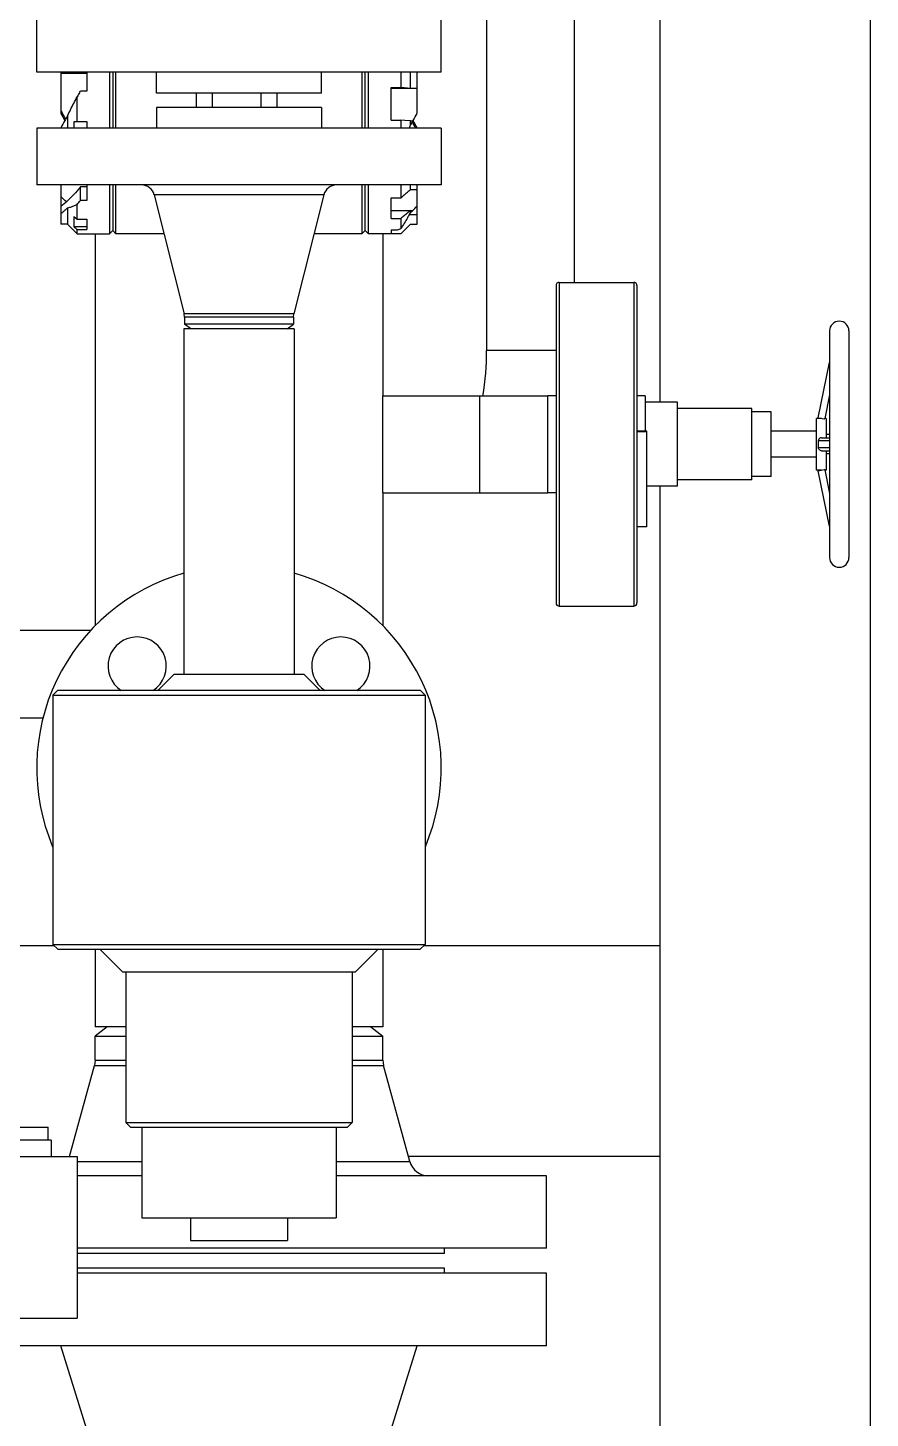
# Model space of a CAD drawing. Header units: millimetres. Extents: x 18255 to 228708, y -2217 to 146640.
# Drawn here: x 69545.1 to 69805.3, y 82463.8 to 82893.3 of the extents above; entities that cross this region are included whole.
import ezdxf

# ---------------------------------------------------------------- set-up
doc = ezdxf.new("R2010")
doc.units = ezdxf.units.MM
doc.layers.add('设备', color=8, linetype='Continuous')

msp = doc.modelspace()

# ---------------------------------------------------------------- linework, layer by layer
at = {"layer": '设备'}
for p, q in [((69805.34, 87459.4), (69805.34, 81411.86)), ((69713.84, 83549.64), (69713.84, 82814.64)), ((69686.84, 83144.64), (69686.84, 82793.64)), ((69740.34, 83079.64), (69740.34, 82777.64)), ((69547.84, 82879.54), (69547.84, 82897.04)), ((69672.84, 82879.54), (69672.84, 82897.04)), ((69672.84, 82879.54), (69547.84, 82879.54)), ((69555.34, 82879.54), (69555.34, 82866.84)), ((69563.34, 82879.14), (69555.34, 82879.14)), ((69563.34, 82879.54), (69563.34, 82873.7)), ((69570.34, 82879.54), (69570.34, 82862.24)), ((69571.34, 82879.54), (69571.34, 82862.24)), ((69572.34, 82862.24), (69572.34, 82879.54)), ((69584.84, 82873.14), (69584.84, 82879.54)), ((69635.84, 82873.14), (69635.84, 82879.54)), ((69648.34, 82879.54), (69648.34, 82862.24)), ((69649.34, 82862.24), (69649.34, 82879.54)), ((69650.34, 82862.24), (69650.34, 82879.54)), ((69660.34, 82879.54), (69660.34, 82874.89)), ((69663.34, 82874.65), (69663.34, 82879.54)), ((69665.34, 82866.87), (69665.34, 82879.54)), ((69657.34, 82874.89), (69660.34, 82874.89)), ((69657.34, 82864.74), (69657.34, 82874.89)), ((69657.34, 82874.65), (69665.34, 82874.65)), ((69560.34, 82864.32), (69560.34, 82872.01)), ((69563.34, 82873.7), (69561.34, 82873.7)), ((69635.84, 82873.14), (69584.84, 82873.14)), ((69597.11, 82873.14), (69597.11, 82868.64)), ((69602.11, 82868.64), (69602.11, 82873.14)), ((69617.11, 82873.14), (69617.11, 82868.64)), ((69622.11, 82868.64), (69622.11, 82873.14)), ((69557.34, 82866.03), (69557.34, 82862.24)), ((69635.84, 82868.64), (69584.84, 82868.64)), ((69584.84, 82868.64), (69584.84, 82862.24)), ((69635.84, 82868.64), (69635.84, 82862.24)), ((69672.84, 82862.24), (69547.84, 82862.24)), ((69547.84, 82862.24), (69547.84, 82844.74)), ((69555.34, 82862.43), (69555.34, 82862.24)), ((69559.34, 82864.22), (69560.34, 82864.32)), ((69563.34, 82864.22), (69559.34, 82864.22)), ((69560.34, 82864.32), (69563.34, 82864.32)), ((69563.34, 82864.32), (69563.34, 82862.24)), ((69657.34, 82864.74), (69660.34, 82864.74)), ((69660.34, 82864.74), (69660.34, 82862.24)), ((69661.62, 82864.64), (69660.34, 82864.74)), ((69663.34, 82864.5), (69661.62, 82864.64)), ((69663.34, 82864.5), (69664.05, 82864.5)), ((69663.34, 82863.24), (69663.34, 82864.5)), ((69664.05, 82864.5), (69664.12, 82864.64)), ((69664.12, 82864.64), (69664.16, 82864.56)), ((69665.34, 82862.24), (69665.34, 82862.41)), ((69672.84, 82862.24), (69672.84, 82844.74)), ((69672.84, 82844.74), (69547.84, 82844.74)), ((69555.34, 82844.74), (69555.34, 82832.64)), ((69563.34, 82844.74), (69563.34, 82839.89)), ((69570.34, 82844.74), (69570.34, 82829.64)), ((69571.34, 82844.74), (69571.34, 82830.64)), ((69572.34, 82829.64), (69572.34, 82844.74)), ((69648.34, 82844.74), (69648.34, 82829.64)), ((69649.34, 82830.64), (69649.34, 82844.74)), ((69650.34, 82829.64), (69650.34, 82844.74)), ((69660.34, 82844.74), (69660.34, 82840.78)), ((69663.34, 82843.32), (69663.34, 82844.74)), ((69665.34, 82838.19), (69665.34, 82844.74)), ((69563.34, 82844.13), (69561.34, 82844.13)), ((69561.34, 82839.89), (69561.34, 82844.13)), ((69563.34, 82839.89), (69561.34, 82839.89)), ((69636.58, 82841.71), (69584.11, 82841.71)), ((69584.11, 82841.71), (69593.37, 82804.92)), ((69636.58, 82841.71), (69627.31, 82804.92)), ((69657.34, 82840.78), (69660.34, 82840.78)), ((69657.34, 82834.38), (69657.34, 82840.78)), ((69663.34, 82843.32), (69665.34, 82843.32)), ((69557.34, 82837.65), (69557.34, 82832.64)), ((69560.34, 82834.17), (69560.34, 82838.69)), ((69657.34, 82836.86), (69664.05, 82836.86)), ((69662.99, 82835.64), (69665.34, 82835.64)), ((69663.34, 82836.86), (69663.05, 82836.61)), ((69663.34, 82836.25), (69663.34, 82836.86)), ((69665.32, 82838.16), (69665.34, 82838.19)), ((69665.32, 82838.16), (69665.34, 82838.14)), ((69665.34, 82832.64), (69665.34, 82838.14)), ((69557.34, 82832.64), (69555.34, 82832.64)), ((69557.34, 82832.64), (69560.34, 82829.64)), ((69559.34, 82834.99), (69560.34, 82834.17)), ((69563.34, 82831.83), (69559.34, 82831.83)), ((69560.34, 82834.17), (69563.34, 82834.17)), ((69563.34, 82834.17), (69563.34, 82830.96)), ((69657.34, 82834.38), (69660.34, 82834.38)), ((69660.34, 82834.38), (69660.34, 82831.32)), ((69663.34, 82832.64), (69660.34, 82829.64)), ((69663.34, 82832.64), (69665.34, 82832.64)), ((69560.34, 82830.96), (69563.34, 82830.96)), ((69560.34, 82829.64), (69560.34, 82830.96)), ((69560.34, 82829.64), (69570.34, 82829.64)), ((69565.89, 82829.64), (69565.89, 82708.49)), ((69571.34, 82830.64), (69570.34, 82829.64)), ((69571.34, 82830.64), (69572.34, 82829.64)), ((69587.15, 82829.64), (69572.34, 82829.64)), ((69648.34, 82829.64), (69633.54, 82829.64)), ((69649.34, 82830.64), (69648.34, 82829.64)), ((69649.34, 82830.64), (69650.34, 82829.64)), ((69660.34, 82829.64), (69650.34, 82829.64)), ((69654.79, 82829.64), (69654.79, 82779.64)), ((69657.34, 82830.83), (69659.34, 82830.83)), ((69657.34, 82830.83), (69657.34, 82829.64)), ((69709.29, 82814.64), (69732.29, 82814.64)), ((69709.29, 82814.64), (69709.29, 82714.64)), ((69732.29, 82814.64), (69732.29, 82714.64)), ((69708.29, 82813.64), (69708.29, 82715.64)), ((69733.29, 82813.64), (69733.29, 82715.64)), ((69627.31, 82804.92), (69593.37, 82804.92)), ((69593.49, 82803.94), (69593.37, 82804.92)), ((69627.19, 82803.94), (69593.49, 82803.94)), ((69593.49, 82803.94), (69593.49, 82801.77)), ((69627.19, 82801.77), (69593.49, 82801.77)), ((69595.49, 82800.24), (69593.49, 82801.77)), ((69625.19, 82800.24), (69627.19, 82801.77)), ((69627.19, 82803.94), (69627.31, 82804.92)), ((69627.19, 82803.94), (69627.19, 82801.77)), ((69627.34, 82800.24), (69593.34, 82800.24)), ((69593.34, 82800.24), (69593.34, 82693.64)), ((69627.34, 82800.24), (69627.34, 82693.64)), ((69792.79, 82799.64), (69792.79, 82729.64)), ((69798.79, 82799.64), (69798.79, 82729.64)), ((69708.29, 82793.64), (69686.84, 82793.64)), ((69789.31, 82772.84), (69792.79, 82789.92)), ((69792.79, 82779.9), (69791.3, 82772.57)), ((69654.79, 82779.64), (69705.79, 82779.64)), ((69654.79, 82749.64), (69654.79, 82779.64)), ((69684.79, 82749.64), (69684.79, 82779.64)), ((69708.29, 82779.64), (69705.79, 82779.64)), ((69705.79, 82749.64), (69705.79, 82779.64)), ((69735.79, 82779.64), (69733.29, 82779.64)), ((69735.79, 82779.64), (69735.79, 82768.68)), ((69745.79, 82777.64), (69735.79, 82777.64)), ((69745.79, 82751.64), (69745.79, 82777.64)), ((69768.79, 82775.64), (69745.79, 82775.64)), ((69768.79, 82753.64), (69768.79, 82775.64)), ((69774.79, 82774.64), (69768.79, 82774.64)), ((69774.79, 82754.64), (69774.79, 82774.64)), ((69790.29, 82772.64), (69788.79, 82772.64)), ((69788.79, 82756.64), (69788.79, 82772.64)), ((69789.31, 82772.84), (69791.08, 82772.48)), ((69791.79, 82772.64), (69791.31, 82772.64)), ((69791.79, 82772.64), (69791.79, 82766.64)), ((69736.29, 82768.68), (69733.29, 82768.68)), ((69736.29, 82768.47), (69733.29, 82768.47)), ((69736.29, 82739.17), (69736.29, 82768.68)), ((69788.79, 82768.64), (69774.79, 82768.64)), ((69792.79, 82767.64), (69791.79, 82767.64)), ((69792.79, 82765.64), (69789.31, 82765.64)), ((69789.31, 82765.64), (69789.31, 82763.64)), ((69789.31, 82763.64), (69792.79, 82763.64)), ((69790.29, 82766.64), (69792.79, 82766.64)), ((69790.29, 82762.64), (69792.79, 82762.64)), ((69791.79, 82762.64), (69791.79, 82756.64)), ((69788.79, 82760.64), (69774.79, 82760.64)), ((69792.79, 82761.64), (69791.79, 82761.64)), ((69774.79, 82754.64), (69768.79, 82754.64)), ((69790.29, 82756.64), (69788.79, 82756.64)), ((69789.31, 82756.44), (69791.08, 82756.8)), ((69792.79, 82739.35), (69789.31, 82756.44)), ((69791.3, 82756.7), (69792.79, 82749.37)), ((69791.79, 82756.64), (69791.31, 82756.64)), ((69745.79, 82751.64), (69736.29, 82751.64)), ((69740.34, 82751.64), (69740.34, 82565.78)), ((69768.79, 82753.64), (69745.79, 82753.64)), ((69654.79, 82749.64), (69705.79, 82749.64)), ((69654.79, 82749.64), (69654.79, 82708.49)), ((69708.29, 82749.64), (69705.79, 82749.64)), ((69736.29, 82739.17), (69733.29, 82739.17)), ((69709.29, 82714.64), (69732.29, 82714.64)), ((69564.56, 82707.14), (69465.34, 82707.14)), ((69590.34, 82693.64), (69585.34, 82688.64)), ((69590.34, 82693.64), (69630.34, 82693.64)), ((69630.34, 82693.64), (69635.34, 82688.64)), ((69554.34, 82688.64), (69552.84, 82687.14)), ((69552.84, 82687.14), (69667.84, 82687.14)), ((69552.84, 82687.14), (69552.84, 82610.14)), ((69554.34, 82688.64), (69666.34, 82688.64)), ((69666.34, 82688.64), (69667.84, 82687.14)), ((69667.84, 82687.14), (69667.84, 82610.14)), ((69465.34, 82680.14), (69549.88, 82680.14)), ((69553.34, 82609.64), (69540.34, 82609.64)), ((69552.84, 82610.14), (69667.84, 82610.14)), ((69552.84, 82610.14), (69554.34, 82608.64)), ((69554.34, 82608.64), (69666.34, 82608.64)), ((69565.89, 82608.64), (69565.89, 82584.64)), ((69567.34, 82608.64), (69574.34, 82601.64)), ((69653.34, 82608.64), (69646.34, 82601.64)), ((69654.79, 82608.64), (69654.79, 82584.64)), ((69667.84, 82610.14), (69666.34, 82608.64)), ((69740.34, 82609.64), (69667.34, 82609.64)), ((69574.34, 82601.64), (69646.34, 82601.64)), ((69575.34, 82601.64), (69575.34, 82555.14)), ((69645.34, 82601.64), (69645.34, 82555.14)), ((69569.59, 82584.64), (69565.89, 82581.8)), ((69575.34, 82584.64), (69565.89, 82584.64)), ((69654.79, 82584.64), (69645.34, 82584.64)), ((69651.09, 82584.64), (69654.79, 82581.8)), ((69565.89, 82581.8), (69575.34, 82581.8)), ((69565.89, 82574.34), (69565.89, 82581.8)), ((69645.34, 82581.8), (69654.79, 82581.8)), ((69654.79, 82574.34), (69654.79, 82581.8)), ((69565.89, 82574.34), (69565.68, 82572.76)), ((69565.89, 82574.34), (69575.34, 82574.34)), ((69645.34, 82574.34), (69654.79, 82574.34)), ((69654.79, 82574.34), (69655.01, 82572.76)), ((69557.99, 82544.64), (69565.68, 82572.76)), ((69565.68, 82572.76), (69575.34, 82572.76)), ((69645.34, 82572.76), (69655.01, 82572.76)), ((69663.14, 82543.05), (69655.01, 82572.76)), ((69740.34, 82565.78), (69740.34, 82358.89)), ((69538.34, 82553.64), (69551.34, 82553.64)), ((69551.34, 82549.64), (69551.34, 82553.64)), ((69575.34, 82555.14), (69645.34, 82555.14)), ((69575.34, 82555.14), (69576.84, 82553.64)), ((69576.84, 82553.64), (69643.84, 82553.64)), ((69580.34, 82553.64), (69580.34, 82525.64)), ((69640.34, 82553.64), (69640.34, 82525.64)), ((69645.34, 82555.14), (69643.84, 82553.64)), ((69552.34, 82549.64), (69526.34, 82549.64)), ((69552.34, 82549.64), (69552.34, 82544.64)), ((69305.34, 82544.64), (69560.34, 82544.64)), ((69560.34, 82544.64), (69560.34, 82494.64)), ((69740.34, 82544.64), (69662.7, 82544.64)), ((69560.34, 82543.05), (69580.34, 82543.05)), ((69640.34, 82543.05), (69663.14, 82543.05)), ((69580.34, 82538.64), (69560.34, 82538.64)), ((69705.34, 82538.64), (69640.34, 82538.64)), ((69705.34, 82516.24), (69705.34, 82538.64)), ((69580.34, 82525.64), (69640.34, 82525.64)), ((69595.34, 82525.64), (69595.34, 82518.64)), ((69625.34, 82525.64), (69625.34, 82518.64)), ((69595.34, 82518.64), (69625.34, 82518.64)), ((69705.34, 82516.24), (69560.34, 82516.24)), ((69673.84, 82514.64), (69560.34, 82514.64)), ((69673.84, 82514.64), (69673.84, 82516.24)), ((69673.84, 82510.14), (69560.34, 82510.14)), ((69673.84, 82508.54), (69673.84, 82510.14)), ((69705.34, 82508.54), (69560.34, 82508.54)), ((69705.34, 82486.14), (69705.34, 82508.54)), ((69440.34, 82494.64), (69560.34, 82494.64)), ((69705.34, 82486.14), (69515.34, 82486.14)), ((69565.34, 82453.75), (69555.34, 82486.14)), ((69655.34, 82453.75), (69665.34, 82486.14))]:
    msp.add_line(p, q, dxfattribs=at)
for centre, radius, start, end in [((69852.09, 82699.92), 338.72, 149.2297, 149.4649), ((69806.87, 83004), 286.1, 208.458, 209.058), ((69834.97, 83019.9), 318.78, 208.6953, 209.1481), ((69838.05, 82707.66), 322.3, 150.5685, 150.8525), ((69255.55, 83089.34), 466.29, 331.19, 331.5024), ((69834.97, 82709.37), 318.78, 150.8519, 151.3047), ((69709.69, 82860.03), 150.41, 178.4034, 179.1588), ((69337.84, 83023), 362.6, 333.6809, 333.8583), ((69382.29, 83021.81), 322.7, 330.5686, 330.8245), ((69412.94, 82724.79), 287.1, 28.6032, 29.0573), ((69255.64, 82639.98), 466.19, 28.4976, 28.7998), ((69580.23, 82840.74), 4, 14.1366, 90), ((69640.46, 82840.74), 4, 90, 165.8634), ((69512.83, 82879.49), 62.62, 319.3509, 320.7762), ((69600.85, 82870.8), 71.41, 330.4933, 331.0629), ((69649.1, 82853.64), 22.48, 309.3297, 310.112), ((69648.54, 82854.3), 23.34, 310.1167, 311.6405), ((69635.17, 82866.15), 41.13, 314.5951, 317.1358), ((69652.56, 82845.95), 16.57, 294.1677, 298.0179), ((69709.29, 82813.64), 1, 90, 180), ((69732.29, 82813.64), 1, 360, 90), ((69795.79, 82799.64), 3, 0, 180), ((69600.34, 82793.64), 86.5, 350.6133, 0), ((69790.33, 82765.64), 1.01, 149.0179, 180.0477), ((69790.3, 82765.67), 0.969, 98.1959, 118.977), ((69790.29, 82765.68), 0.96, 89.9936, 98.1269), ((69795.79, 82729.64), 3, 180, 0), ((69610.34, 82664.64), 62.5, 105.7873, 202.9044), ((69610.34, 82664.64), 62.5, 337.0956, 74.2127), ((69709.29, 82715.64), 1, 180, 270), ((69732.29, 82715.64), 1, 270, 0), ((69578.88, 82696.1), 9, 303.4233, 236.5767), ((69641.81, 82696.1), 9, 303.4233, 236.5767), ((69668.92, 82544.64), 6, 195.3037, 270)]:
    msp.add_arc(centre, radius, start, end, dxfattribs=at)
for points, start_tangent, end_tangent in [([(69660.34, 82874.89), (69661.36, 82874.81), (69662.36, 82874.73), (69663.34, 82874.65)], (0.996717, -0.080964), (0.996685, -0.081354)), ([(69557.34, 82866.03), (69558.29, 82867.94), (69559.29, 82869.94), (69560.34, 82872.01)], (0.440583, 0.897712), (0.455506, 0.890233)), ([(69561.05, 82873.21), (69561.34, 82873.7)], (0.511599, 0.859224), (0.513054, 0.858356)), ([(69561.34, 82844.13), (69559.29, 82841.77), (69557.28, 82839.77), (69555.34, 82838.14)], (-0.632456, -0.774597), (-0.798223, -0.602362)), ([(69557, 82839.53), (69555.34, 82841.18)], (-0.744222, 0.667933), (-0.675869, 0.737021)), ([(69660.34, 82840.78), (69661.36, 82841.64), (69661.45, 82841.72)], (0.764351, 0.644801), (0.763832, 0.645415)), ([(69661.45, 82841.72), (69662.36, 82842.48), (69663.34, 82843.32)], (0.763832, 0.645415), (0.762811, 0.646621)), ([(69555.34, 82835.89), (69556, 82836.43), (69556.67, 82837.02), (69557.34, 82837.65)], (0.779269, 0.62669), (0.723864, 0.689942)), ([(69557.34, 82837.65), (69558.29, 82837.9), (69559.29, 82838.25), (69560.34, 82838.69)], (0.974799, 0.223084), (0.909837, 0.414965)), ([(69663.05, 82836.61), (69662.35, 82836.04), (69661.35, 82835.21), (69660.34, 82834.38)], (-0.770813, -0.637062), (-0.770973, -0.636868)), ([(69663, 82835.63), (69662.4, 82834.6), (69661.4, 82832.95), (69660.34, 82831.32)], (-0.492531, -0.870295), (-0.555137, -0.831759)), ([(69559.34, 82834.99), (69559.29, 82833.77), (69559.29, 82832.72), (69559.34, 82831.83)], (-0.059771, -0.998212), (0.095774, -0.995403)), ([(69560.34, 82830.96), (69560.01, 82831.25), (69559.67, 82831.54), (69559.34, 82831.83)], (-0.756482, 0.654015), (-0.755239, 0.655449)), ([(69791.08, 82772.48), (69791.2, 82772.51), (69791.27, 82772.55), (69791.3, 82772.57)], (0.968864, 0.247592), (0.199604, 0.979877)), ([(69790.29, 82762.64), (69790.16, 82762.65), (69789.83, 82762.76), (69789.55, 82762.98), (69789.38, 82763.29), (69789.31, 82763.64)], (-1, 0.000078), (0, 1)), ([(69789.46, 82766.16), (69789.55, 82766.29), (69789.83, 82766.52)], (0.515364, 0.856971), (0.874773, 0.484532)), ([(69791.3, 82756.7), (69791.27, 82756.73), (69791.2, 82756.76), (69791.08, 82756.8)], (-0.199604, 0.979877), (-0.968864, 0.247592))]:
    msp.add_spline(points, degree=3, dxfattribs=dict(at, start_tangent=start_tangent, end_tangent=end_tangent))

doc.saveas('drawing.dxf')
